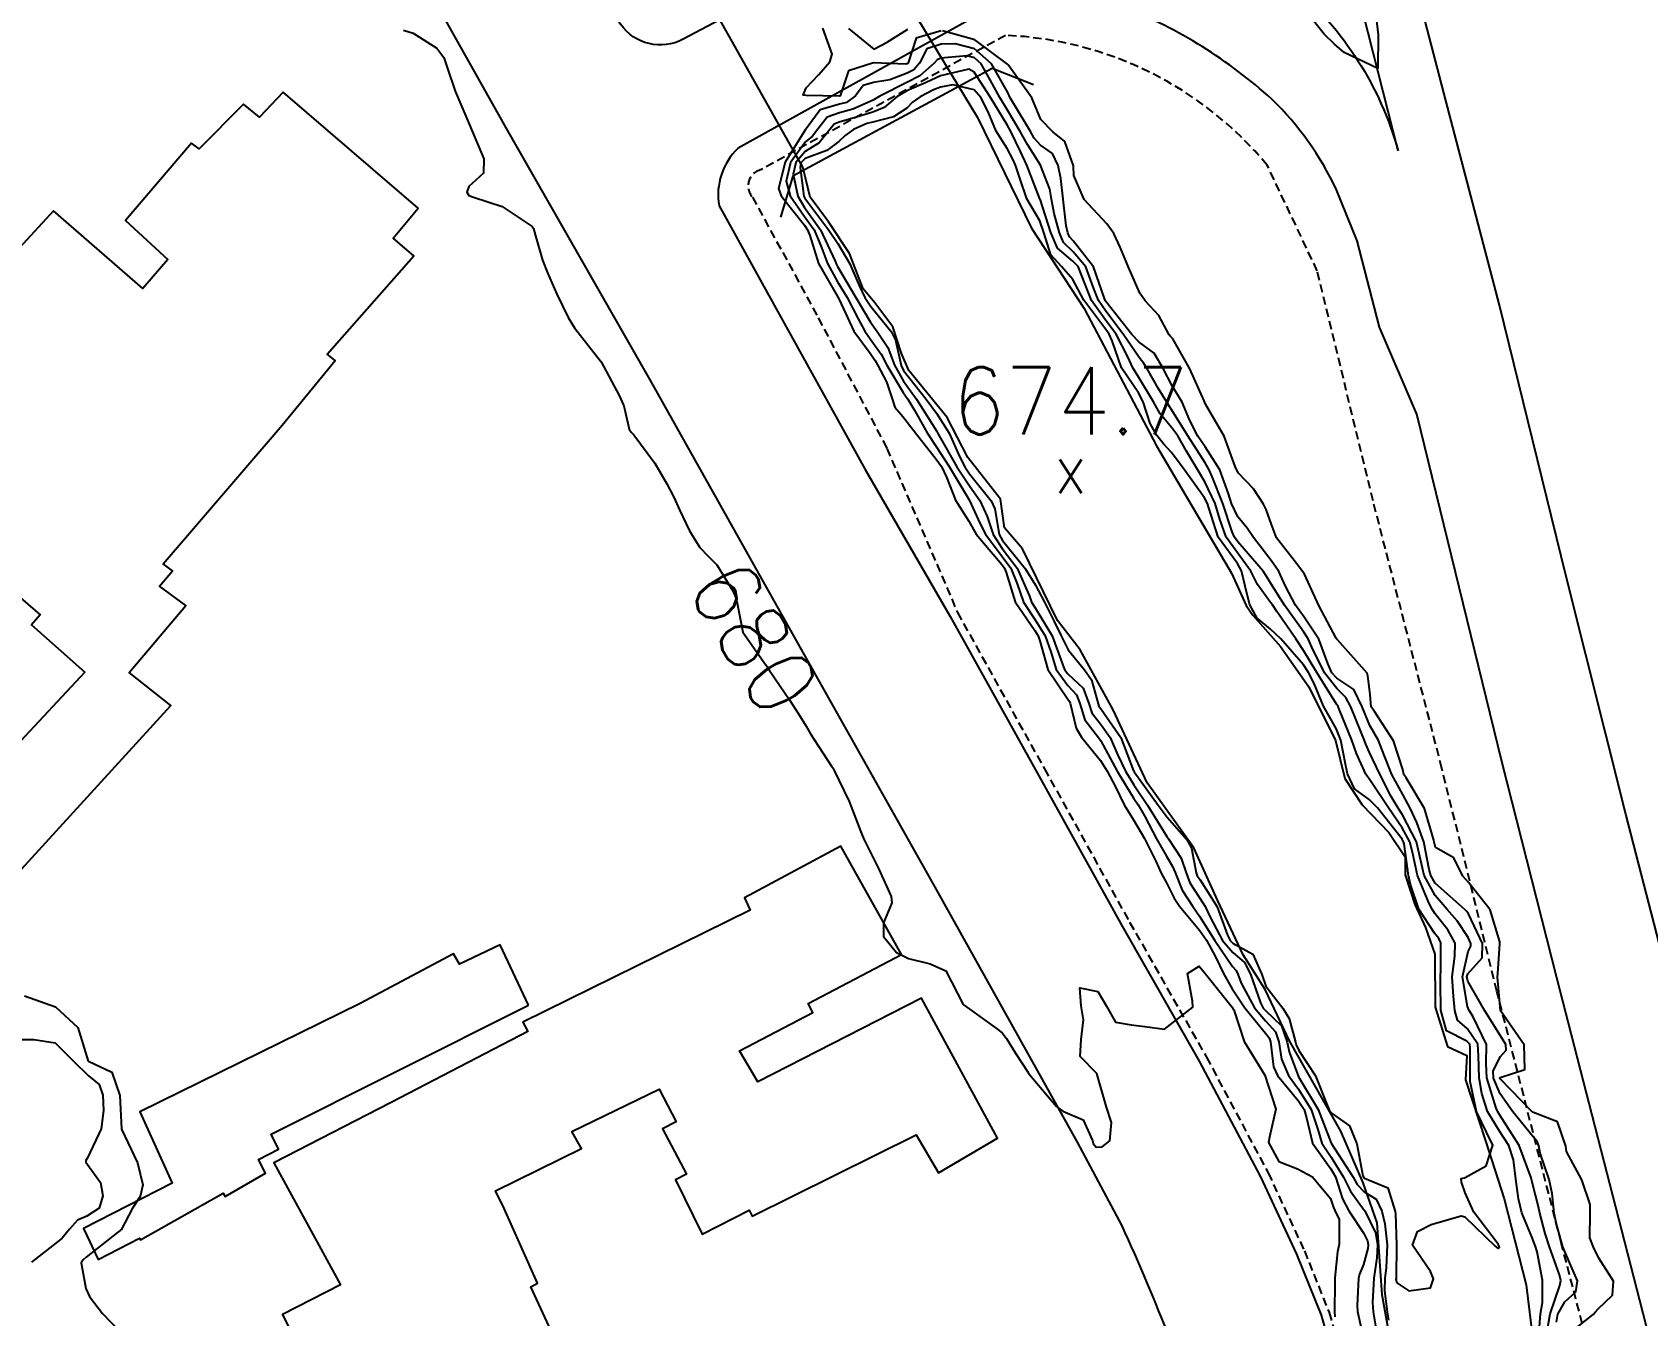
# Model space of a CAD drawing. Header units: metres. Extents: x 292545 to 299085, y 7450245 to 7463078.
# Drawn here: x 296966.2 to 297062.3, y 7453916.9 to 7453993.2 of the extents above; entities that cross this region are included whole.
import ezdxf
from ezdxf.enums import TextEntityAlignment as Align

# ---------------------------------------------------------------- set-up
doc = ezdxf.new("R2010")
doc.units = ezdxf.units.M
doc.linetypes.add('DASHED', pattern=[0.75, 0.5, -0.25])
for name, color, linetype in [('Canteiro', 45, 'DASHED'), ('Cotas', 45, 'Continuous'), ('Curvas de Nivel 1m', 11, 'Continuous'), ('Curvas de Nivel 5m', 15, 'Continuous'), ('Edificações', 30, 'Continuous'), ('Hidrografia', 140, 'Continuous'), ('Pontes e viadutos', 190, 'Continuous'), ('Pontos Cotados', 45, 'Continuous'), ('Vias Primárias', 230, 'Continuous')]:
    doc.layers.add(name, color=color, linetype=linetype)
doc.styles.add('Style-STANDARD', font='STANDARD.shx')

# ---------------------------------------------------------------- blocks, each defined once
blk = doc.blocks.new('ELVTXT_39')
at = {"layer": 'Pontos Cotados', "linetype": 'Continuous', "style": 'Style-STANDARD'}
for s, height, p in [('674.7', 4, (0, 4)), ('x', 3, (0, 0))]:
    blk.add_text(s, height=height, dxfattribs=at).set_placement(p, align=Align.MIDDLE_CENTER)

msp = doc.modelspace()

# ---------------------------------------------------------------- linework, layer by layer
at = {"layer": 'Canteiro'}
msp.add_lwpolyline([(297061.795, 7453903.321), (297057.148, 7453921.201), (297053.33, 7453936.157), (297050.054, 7453949.416), (297045.953, 7453965.348), (297042.637, 7453979.04), (297039.657, 7453985.326, 0.212975), (297024.082, 7453993.052), (297009.525, 7453985.057, 0.571487), (297009.032, 7453983.421), (297012.946, 7453976.234), (297017.029, 7453968.464), (297021.223, 7453958.711), (297026.401, 7453949.396), (297031.468, 7453940.278), (297036.042, 7453932.237), (297039.712, 7453925.347), (297041.868, 7453920.708), (297043.335, 7453917.051), (297044.906, 7453911.617)], format="xyb", dxfattribs=at)
at = {"layer": 'Curvas de Nivel 1m', "flags": 128}
for points, elevation in [([(297046.012, 7453995.083), (297046.253, 7453993.08), (297046.233, 7453991.08), (297044.242, 7453992.023), (297043.664, 7453992.526), (297043.05, 7453993.118), (297042.267, 7453994.09)], 681), ([(297056.869, 7453916.468), (297056.952, 7453916.946), (297057.36, 7453917.673), (297058.027, 7453918.272), (297058.113, 7453918.933), (297057.397, 7453920.571), (297057.252, 7453920.942), (297056.844, 7453922.375), (297056.736, 7453922.95), (297056.611, 7453924.128), (297056.428, 7453924.955), (297055.907, 7453926.523), (297055.817, 7453926.965), (297055.725, 7453927.216), (297055.478, 7453927.491), (297054.269, 7453928.982), (297053.509, 7453930.065), (297053.115, 7453930.994), (297053.106, 7453931.416), (297053.536, 7453932.287), (297053.869, 7453932.657), (297053.859, 7453932.987), (297053.548, 7453933.516), (297052.614, 7453934.999), (297051.589, 7453936.763), (297051.539, 7453937.011), (297051.595, 7453937.194), (297052.452, 7453938.154), (297052.477, 7453939.001), (297051.631, 7453940.772), (297051.536, 7453940.915), (297051.444, 7453941.013), (297049.656, 7453942.598), (297049.386, 7453943.043), (297049.302, 7453943.408), (297048.974, 7453945.047), (297048.551, 7453946.201), (297048.172, 7453947.055), (297047.721, 7453947.866), (297047.068, 7453949.067), (297046.611, 7453950.205), (297046.276, 7453951.075), (297045.766, 7453951.973), (297045.304, 7453953.087), (297044.821, 7453954.122), (297043.8, 7453954.797), (297043.501, 7453955.113), (297043.261, 7453955.665), (297042.733, 7453957.121), (297041.846, 7453958.431), (297041.336, 7453959.135), (297040.744, 7453960.262), (297040.353, 7453961.145), (297039.883, 7453961.805), (297038.841, 7453963.166), (297038.455, 7453963.718), (297037.915, 7453964.394), (297037.533, 7453965.184), (297037.344, 7453965.774), (297036.845, 7453967.191), (297035.966, 7453968.558), (297035.529, 7453969.204), (297035.057, 7453970.134), (297034.601, 7453971.214), (297034.008, 7453972.194), (297033.471, 7453973.228), (297032.939, 7453974.144), (297032.038, 7453974.796), (297031.593, 7453975.255), (297030.062, 7453977.212), (297030.022, 7453977.27), (297029.998, 7453977.337), (297029.318, 7453979.278), (297028.108, 7453980.825), (297027.887, 7453981.07), (297027.789, 7453981.295), (297027.699, 7453981.717), (297027.52, 7453983.299), (297027.382, 7453984.528), (297027.221, 7453985.304), (297026.871, 7453986.01), (297026.175, 7453986.517), (297025.795, 7453986.94), (297025.569, 7453987.326), (297024.57, 7453988.974), (297024.363, 7453989.339), (297024.216, 7453989.645), (297023.25, 7453991.35), (297022.246, 7453992.252), (297021.079, 7453992.549), (297020.25, 7453992.529), (297019.402, 7453992.242), (297018.967, 7453991.403), (297018.626, 7453991.009), (297018.227, 7453990.801), (297017.202, 7453990.405), (297016.221, 7453990.251), (297015.607, 7453990.058), (297015.16, 7453989.451), (297014.614, 7453989.048), (297014.205, 7453988.951), (297013.056, 7453988.616), (297012.216, 7453987.48), (297012.204, 7453987.459), (297012.183, 7453987.439), (297010.971, 7453985.498), (297010.585, 7453983.941), (297010.725, 7453983.501), (297012.117, 7453981.745), (297012.305, 7453981.478), (297012.439, 7453981.147), (297012.964, 7453979.471), (297014.074, 7453977.554), (297014.133, 7453977.459), (297014.192, 7453977.338), (297015.061, 7453975.45), (297016.03, 7453974.128), (297016.309, 7453973.719), (297016.47, 7453973.433), (297017.004, 7453972.429), (297017.335, 7453971.42), (297017.495, 7453970.924), (297017.983, 7453970.37), (297018.729, 7453969.402), (297019.957, 7453967.829), (297020.266, 7453967.387), (297020.578, 7453966.749), (297021.101, 7453965.378), (297021.911, 7453964.142), (297022.177, 7453963.638), (297022.34, 7453963.363), (297023.876, 7453961.549), (297024.029, 7453961.338), (297024.132, 7453961.075), (297024.657, 7453959.332), (297025.836, 7453957.623), (297026.033, 7453957.318), (297026.132, 7453957.013), (297026.607, 7453955.312), (297027.785, 7453953.547), (297027.896, 7453953.411), (297027.94, 7453953.298), (297028.295, 7453951.819), (297028.603, 7453951.287), (297029.742, 7453949.895), (297030.14, 7453949.266), (297030.619, 7453948.366), (297031.146, 7453947.256), (297031.7, 7453946.36), (297032.363, 7453945.243), (297033.044, 7453943.862), (297033.334, 7453943.233), (297033.657, 7453942.612), (297034.122, 7453941.697), (297034.436, 7453941.218), (297035.622, 7453939.806), (297036.041, 7453939.196), (297036.586, 7453938.208), (297037.068, 7453937.185), (297037.58, 7453936.31), (297038.33, 7453935.172), (297039.548, 7453933.672), (297039.78, 7453933.391), (297039.86, 7453933.155), (297040.034, 7453931.659), (297040.264, 7453931.149), (297041.501, 7453929.654), (297041.847, 7453929.126), (297041.995, 7453928.618), (297042.359, 7453927.121), (297043.45, 7453925.584), (297043.724, 7453925.106), (297044.145, 7453923.814), (297044.508, 7453923.099), (297045.409, 7453921.746), (297045.629, 7453921.311), (297045.667, 7453921.086), (297045.645, 7453920.841), (297045.385, 7453919.898), (297045.143, 7453919.325), (297045.09, 7453919.093), (297045, 7453917.451), (297045.025, 7453917.093), (297045.339, 7453915.682)], 679), ([(297056.325, 7453915.937), (297056.488, 7453916.953), (297057.076, 7453918.65), (297057.134, 7453918.944), (297057.044, 7453919.279), (297056.457, 7453920.954), (297056.201, 7453921.748), (297055.882, 7453922.963), (297055.796, 7453923.334), (297055.44, 7453924.727), (297055.38, 7453924.971), (297055.362, 7453925.053), (297054.646, 7453926.978), (297053.491, 7453928.794), (297053.373, 7453928.991), (297053.287, 7453929.201), (297052.721, 7453930.998), (297052.689, 7453931.841), (297052.697, 7453932.998), (297051.897, 7453934.669), (297051.675, 7453935.009), (297051.566, 7453935.248), (297051.27, 7453937.015), (297051.608, 7453938.519), (297051.781, 7453938.838), (297051.783, 7453939.008), (297051.616, 7453939.361), (297050.961, 7453940.354), (297050.373, 7453941.029), (297049.645, 7453941.861), (297049.001, 7453943.047), (297048.8, 7453943.921), (297048.532, 7453945.052), (297047.707, 7453946.667), (297047.448, 7453947.063), (297047.034, 7453947.752), (297046.359, 7453949.074), (297045.746, 7453950.365), (297045.528, 7453950.861), (297045.446, 7453951.085), (297045.225, 7453951.624), (297044.624, 7453953.097), (297044.332, 7453953.646), (297043.794, 7453954.172), (297043.071, 7453955.117), (297042.315, 7453956.636), (297042.092, 7453957.127), (297041.837, 7453957.523), (297040.695, 7453959.142), (297039.866, 7453960.421), (297039.595, 7453960.879), (297039.407, 7453961.157), (297037.899, 7453962.911), (297037.703, 7453963.182), (297037.577, 7453963.512), (297037.016, 7453965.189), (297036.406, 7453966.735), (297036.202, 7453967.198), (297035.957, 7453967.616), (297034.943, 7453969.21), (297033.988, 7453970.743), (297033.8, 7453971.031), (297033.687, 7453971.225), (297033.177, 7453972.061), (297032.503, 7453973.243), (297032.311, 7453973.53), (297032.029, 7453973.887), (297031.09, 7453975.26), (297030.057, 7453976.646), (297029.615, 7453977.274), (297029.327, 7453978.024), (297028.866, 7453979.282), (297028.102, 7453980.173), (297027.534, 7453980.726), (297027.288, 7453981.302), (297026.982, 7453982.456), (297026.827, 7453983.31), (297026.726, 7453983.889), (297026.163, 7453985.32), (297025.393, 7453986.546), (297024.955, 7453987.332), (297024.202, 7453988.589), (297023.738, 7453989.345), (297023.162, 7453990.412), (297022.638, 7453991.356), (297022.238, 7453991.72), (297021.781, 7453991.826), (297020.237, 7453991.686), (297020.027, 7453991.601), (297019.846, 7453991.394), (297018.982, 7453990.645), (297018.221, 7453990.255), (297016.613, 7453989.434), (297016.364, 7453989.284), (297016.209, 7453989.197), (297015, 7453988.653), (297014.198, 7453988.436), (297013.47, 7453988.191), (297012.925, 7453987.473), (297012.601, 7453987.053), (297012.175, 7453986.706), (297011.287, 7453985.493), (297011.027, 7453984.372), (297011.264, 7453983.493), (297012.125, 7453982.277), (297012.692, 7453981.474), (297013.141, 7453980.431), (297013.483, 7453979.466), (297014.082, 7453978.387), (297014.653, 7453977.454), (297015.325, 7453976.176), (297015.709, 7453975.443), (297016.038, 7453974.995), (297016.679, 7453974.08), (297017.015, 7453973.425), (297017.999, 7453971.801), (297018.274, 7453971.407), (297018.683, 7453970.706), (297019.413, 7453969.396), (297019.965, 7453968.574), (297020.734, 7453967.382), (297021.924, 7453965.412), (297021.951, 7453965.37), (297022.56, 7453964.011), (297022.888, 7453963.355), (297023.883, 7453962.032), (297024.407, 7453961.335), (297024.78, 7453960.414), (297025.148, 7453959.327), (297025.842, 7453958.27), (297026.447, 7453957.314), (297026.773, 7453956.356), (297027.1, 7453955.307), (297027.794, 7453954.367), (297028.303, 7453953.808), (297028.497, 7453953.289), (297028.809, 7453952.32), (297029.623, 7453951.272), (297029.76, 7453951.073), (297030.72, 7453949.26), (297031.717, 7453947.64), (297031.972, 7453947.247), (297032.345, 7453946.602), (297033.061, 7453945.236), (297033.673, 7453944.192), (297034.025, 7453943.583), (297034.17, 7453943.222), (297034.604, 7453942.168), (297035.233, 7453941.206), (297035.634, 7453940.632), (297036.531, 7453939.191), (297037.598, 7453937.642), (297037.807, 7453937.388), (297037.918, 7453937.177), (297038.111, 7453936.649), (297038.904, 7453935.167), (297039.555, 7453934.393), (297040.144, 7453933.747), (297040.349, 7453933.148), (297040.509, 7453932.122), (297040.93, 7453931.139), (297041.511, 7453930.328), (297042.265, 7453929.122), (297042.669, 7453927.93), (297042.909, 7453927.116), (297043.461, 7453926.29), (297044.203, 7453925.099), (297044.613, 7453924.271), (297045.423, 7453923.135), (297045.444, 7453923.111), (297045.461, 7453923.089), (297046.11, 7453921.779), (297046.229, 7453921.078), (297046.174, 7453920.296), (297045.998, 7453919.081), (297045.916, 7453917.639), (297045.958, 7453917.081), (297046.151, 7453915.888)], 678), ([(297055.79, 7453915.415), (297055.928, 7453916.961), (297056.032, 7453917.632), (297056.039, 7453918.96), (297055.713, 7453920.65), (297055.621, 7453920.967), (297055.568, 7453921.131), (297055.409, 7453921.554), (297054.805, 7453922.976), (297054.611, 7453923.798), (297054.443, 7453924.98), (297054.307, 7453926.135), (297054.036, 7453926.984), (297053.481, 7453927.84), (297052.763, 7453928.997), (297052.429, 7453930.081), (297052.261, 7453931.003), (297052.231, 7453932.308), (297052.188, 7453933.004), (297051.552, 7453933.948), (297050.983, 7453934.445), (297050.822, 7453935.021), (297050.738, 7453935.86), (297050.656, 7453937.024), (297050.828, 7453938.244), (297050.832, 7453939.022), (297050.406, 7453939.813), (297049.63, 7453940.789), (297049.468, 7453941.042), (297049.296, 7453941.386), (297048.6, 7453943.051), (297048.297, 7453944.433), (297048.151, 7453945.055), (297047.695, 7453945.892), (297046.871, 7453947.068), (297045.73, 7453948.798), (297045.611, 7453948.961), (297045.527, 7453949.083), (297044.962, 7453950.309), (297044.69, 7453951.096), (297043.944, 7453952.944), (297043.879, 7453953.109), (297043.846, 7453953.171), (297043.784, 7453953.254), (297042.615, 7453955.122), (297041.823, 7453956.443), (297041.358, 7453957.135), (297040.238, 7453958.757), (297039.978, 7453959.149), (297039.854, 7453959.305), (297039.08, 7453960.377), (297038.681, 7453961.168), (297037.889, 7453962.261), (297037.218, 7453963.187), (297036.847, 7453964.258), (297036.556, 7453965.194), (297035.942, 7453966.47), (297035.508, 7453967.204), (297034.861, 7453968.314), (297034.333, 7453969.216), (297033.978, 7453969.684), (297033.28, 7453970.525), (297032.899, 7453971.236), (297032.015, 7453972.697), (297031.658, 7453973.254), (297031.362, 7453973.924), (297030.659, 7453975.264), (297030.051, 7453976.083), (297029.209, 7453977.279), (297028.624, 7453978.745), (297028.415, 7453979.287), (297028.096, 7453979.617), (297027.182, 7453980.382), (297026.784, 7453981.31), (297026.143, 7453983.302), (297026.135, 7453983.32), (297025.348, 7453985.328), (297024.969, 7453986.13), (297024.398, 7453987.338), (297024.189, 7453987.719), (297023.194, 7453989.35), (297022.228, 7453990.851), (297021.903, 7453991.039), (297020.225, 7453990.641), (297019.368, 7453990.252), (297018.216, 7453989.751), (297017.647, 7453989.418), (297016.873, 7453988.76), (297016.199, 7453988.488), (297015.408, 7453988.235), (297014.189, 7453987.886), (297013.885, 7453987.766), (297013.651, 7453987.465), (297012.998, 7453986.648), (297012.17, 7453986.142), (297011.602, 7453985.488), (297011.447, 7453984.782), (297011.718, 7453983.486), (297012.133, 7453982.813), (297013.081, 7453981.47), (297013.94, 7453979.616), (297014.001, 7453979.461), (297014.091, 7453979.292), (297015.177, 7453977.449), (297016.051, 7453975.976), (297016.455, 7453975.434), (297017.073, 7453974.464), (297017.484, 7453973.418), (297018.009, 7453972.477), (297018.786, 7453971.402), (297019.974, 7453969.514), (297020.041, 7453969.389), (297020.134, 7453969.226), (297021.196, 7453967.378), (297021.936, 7453966.235), (297022.557, 7453965.36), (297022.983, 7453964.424), (297023.342, 7453963.348), (297023.891, 7453962.52), (297024.785, 7453961.331), (297025.504, 7453959.676), (297025.64, 7453959.322), (297025.85, 7453958.98), (297026.858, 7453957.31), (297027.477, 7453955.635), (297027.592, 7453955.302), (297027.8, 7453955.054), (297028.71, 7453954.204), (297029.051, 7453953.281), (297029.23, 7453952.73), (297029.77, 7453952.016), (297030.316, 7453951.264), (297030.754, 7453950.253), (297031.221, 7453949.255), (297031.725, 7453948.454), (297032.542, 7453947.242), (297033.685, 7453945.362), (297033.776, 7453945.229), (297034.536, 7453944.081), (297034.827, 7453943.213), (297035.057, 7453942.609), (297035.648, 7453941.703), (297035.956, 7453941.197), (297036.258, 7453940.569), (297036.997, 7453939.186), (297037.606, 7453938.466), (297038.306, 7453937.875), (297038.669, 7453937.169), (297039.256, 7453935.475), (297039.42, 7453935.161), (297039.561, 7453935.009), (297040.51, 7453934.103), (297040.843, 7453933.14), (297040.958, 7453932.559), (297041.489, 7453931.131), (297041.522, 7453931.071), (297042.688, 7453929.118), (297043.459, 7453927.124), (297044.772, 7453925.09), (297045.014, 7453924.662), (297045.434, 7453924.233), (297046.136, 7453923.785), (297046.475, 7453923.074), (297046.655, 7453922.311), (297046.789, 7453921.069), (297046.731, 7453919.721), (297046.658, 7453919.071), (297046.639, 7453918.344), (297046.787, 7453917.068), (297046.868, 7453916.587)], 677), ([(296965.704, 7453935.896), (296967.561, 7453935.241), (296968.878, 7453933.997), (296969.504, 7453932.009), (296969.514, 7453931.99), (296970.903, 7453931.355), (296971.376, 7453929.962), (296971.473, 7453927.96), (296972.424, 7453925.95), (296972.751, 7453924.636), (296972.587, 7453923.948), (296972.131, 7453923.244), (296971.455, 7453921.959), (296971.429, 7453921.933), (296971.402, 7453921.916), (296971.237, 7453921.798), (296969.386, 7453920.334), (296969.2, 7453920.176), (296969.085, 7453919.993), (296969.36, 7453918.474), (296969.582, 7453917.987), (296970.36, 7453916.991), (296971.333, 7453915.96)], 681), ([(296965.542, 7453933.291), (296966.269, 7453933.295), (296967.534, 7453933.084), (296968.616, 7453931.999), (296969.514, 7453931.127), (296970.146, 7453930.617), (296970.365, 7453929.977), (296970.406, 7453929.06), (296970.262, 7453927.978), (296969.455, 7453926.242), (296969.351, 7453926.094), (296969.35, 7453925.991), (296969.451, 7453925.847), (296970.236, 7453924.773), (296970.379, 7453923.976), (296970.145, 7453923.256), (296969.415, 7453922.781), (296968.871, 7453922.536), (296968.392, 7453922), (296967.944, 7453921.458), (296967.393, 7453921.032), (296966.132, 7453920.029)], 682)]:
    msp.add_lwpolyline(points, dxfattribs=dict(at, elevation=elevation))
at = {"layer": 'Curvas de Nivel 1m', "elevation": 676, "flags": 128}
msp.add_lwpolyline([(297022.217, 7453989.8), (297020.95, 7453990.109), (297020.219, 7453989.966), (297019.809, 7453989.802), (297018.998, 7453989.402), (297018.548, 7453989.066), (297018.203, 7453988.719), (297017.421, 7453988.195), (297016.189, 7453987.876), (297015.836, 7453987.796), (297015.038, 7453987.451), (297014.538, 7453987.098), (297014.176, 7453986.73), (297013.444, 7453986.193), (297012.165, 7453985.72), (297011.918, 7453985.484), (297011.856, 7453985.181), (297012.078, 7453983.481), (297012.141, 7453983.354), (297013.568, 7453981.465), (297014.105, 7453980.656), (297014.821, 7453979.453), (297015.371, 7453978.156), (297015.718, 7453977.444), (297016.065, 7453976.916), (297017.284, 7453975.421), (297017.538, 7453974.917), (297017.872, 7453973.412), (297018.018, 7453973.101), (297019.366, 7453971.396), (297019.985, 7453970.563), (297020.729, 7453969.382), (297021.345, 7453967.99), (297021.654, 7453967.373), (297021.947, 7453966.948), (297023.238, 7453965.35), (297023.444, 7453964.873), (297023.702, 7453963.343), (297023.898, 7453962.997), (297025.245, 7453961.326), (297025.863, 7453960.338), (297026.414, 7453959.314), (297026.985, 7453958.165), (297027.402, 7453957.304), (297027.821, 7453956.484), (297028.779, 7453955.285), (297029.206, 7453954.688), (297029.599, 7453953.273), (297029.642, 7453953.132), (297029.78, 7453952.946), (297030.949, 7453951.258), (297031.704, 7453949.28), (297031.719, 7453949.25), (297031.733, 7453949.225), (297033.176, 7453947.235), (297033.702, 7453946.521), (297034.846, 7453945.213), (297035.142, 7453944.673), (297035.438, 7453943.203), (297035.495, 7453943.036), (297035.659, 7453942.793), (297036.674, 7453941.19), (297037.299, 7453939.501), (297037.45, 7453939.182), (297037.611, 7453939.027), (297038.802, 7453938.359), (297039.342, 7453937.163), (297039.583, 7453936.468), (297040.591, 7453935.145), (297040.967, 7453934.549), (297041.343, 7453933.133), (297041.375, 7453932.966), (297041.538, 7453932.627), (297042.528, 7453931.12), (297043.226, 7453929.384), (297043.346, 7453929.111), (297043.491, 7453928.902), (297044.548, 7453928.159), (297044.983, 7453927.087), (297045.351, 7453925.175), (297045.401, 7453925.081), (297045.414, 7453925.052), (297045.442, 7453925.031), (297046.826, 7453924.459), (297047.277, 7453923.062), (297047.284, 7453922.924), (297047.351, 7453921.061), (297047.322, 7453919.113), (297047.321, 7453919.061), (297047.318, 7453919.006), (297047.37, 7453918.804), (297048.086, 7453918.333), (297049.368, 7453918.514), (297049.561, 7453919.037), (297049.38, 7453919.489), (297048.309, 7453921.051), (297048.596, 7453921.863), (297049.415, 7453922.275), (297051.196, 7453922.789), (297051.42, 7453922.729), (297053.222, 7453920.992), (297053.401, 7453920.857), (297053.478, 7453920.913), (297053.465, 7453920.989), (297053.404, 7453921.117), (297051.946, 7453923.005), (297051.434, 7453924.158), (297051.225, 7453924.797), (297051.204, 7453925.014), (297051.398, 7453925.056), (297051.444, 7453925.068), (297052.683, 7453925.769), (297053.089, 7453926.994), (297052.705, 7453927.774), (297052.106, 7453929.004), (297051.741, 7453930.786), (297051.732, 7453931.008), (297051.732, 7453932.817), (297051.71, 7453933.008), (297051.545, 7453933.191), (297050.325, 7453933.803), (297049.982, 7453935.034), (297049.966, 7453936.655), (297049.967, 7453937.034), (297049.989, 7453937.427), (297049.981, 7453939.034), (297049.875, 7453939.295), (297049.619, 7453939.613), (297048.673, 7453941.05), (297048.187, 7453942.522), (297048.072, 7453943.056), (297047.8, 7453944.94), (297047.771, 7453945.059), (297047.685, 7453945.212), (297046.211, 7453947.075), (297045.718, 7453947.567), (297044.846, 7453948.215), (297044.427, 7453949.1), (297044.308, 7453949.671), (297044.032, 7453951.106), (297043.763, 7453951.797), (297043.009, 7453953.118), (297042.453, 7453954.467), (297042.122, 7453955.127), (297041.81, 7453955.583), (297040.475, 7453957.144), (297039.839, 7453957.737), (297039.053, 7453958.37), (297038.623, 7453959.168), (297038.455, 7453959.767), (297038.135, 7453961.176), (297037.879, 7453961.614), (297036.732, 7453963.192), (297036.181, 7453964.936), (297036.109, 7453965.198), (297035.928, 7453965.533), (297034.723, 7453967.212), (297033.963, 7453968.219), (297033.483, 7453968.742), (297033.088, 7453969.233), (297032.692, 7453969.951), (297032.277, 7453971.246), (297032.001, 7453971.776), (297030.984, 7453973.26), (297030.431, 7453974.874), (297030.248, 7453975.268), (297030.046, 7453975.539), (297028.754, 7453977.283), (297028.082, 7453978.529), (297027.413, 7453979.3), (297026.777, 7453979.987), (297026.366, 7453981.316), (297026.123, 7453982.022), (297025.345, 7453983.328), (297024.943, 7453984.545), (297024.682, 7453985.335), (297024.519, 7453985.689), (297024.173, 7453986.312), (297023.531, 7453987.347), (297023.058, 7453988.493), (297022.618, 7453989.356)], close=True, dxfattribs=at)
at = {"layer": 'Curvas de Nivel 5m', "elevation": 680, "flags": 128}
for points in [[(296988.257, 7453993.367), (296988.841, 7453993.174), (296990.241, 7453992.292), (296990.661, 7453991.736), (296990.88, 7453991.08), (296991.343, 7453989.729), (296992.193, 7453987.72), (296993.039, 7453985.711), (296993.016, 7453984.85), (296992.146, 7453984.048), (296992.021, 7453983.722), (296992.14, 7453983.523), (296992.43, 7453983.426), (296994.13, 7453982.867), (296995.925, 7453981.673), (296996.005, 7453981.564), (296996.107, 7453981.121), (296996.54, 7453979.666), (296996.83, 7453978.919), (296997.393, 7453977.657), (296998.052, 7453976.264), (296998.432, 7453975.646), (297000.023, 7453973.63), (297001.103, 7453971.613), (297001.374, 7453970.996), (297001.698, 7453969.604), (297001.801, 7453969.433), (297001.97, 7453969.271), (297003.214, 7453967.587), (297003.935, 7453966.358), (297004.344, 7453965.576), (297004.683, 7453964.804), (297005.284, 7453963.566), (297005.893, 7453962.58), (297006.391, 7453962.055), (297006.907, 7453961.545), (297007.86, 7453959.995), (297008.064, 7453959.528), (297008.118, 7453959.26), (297008.452, 7453957.524), (297009.804, 7453955.614), (297009.886, 7453955.509), (297010.048, 7453955.26), (297011.221, 7453953.496), (297011.775, 7453952.662), (297012.216, 7453951.932), (297012.487, 7453951.479), (297013.734, 7453949.56), (297013.8, 7453949.459), (297013.891, 7453949.299), (297014.78, 7453947.449), (297015.474, 7453945.655), (297015.555, 7453945.441), (297015.68, 7453945.17), (297016.546, 7453943.431), (297017.278, 7453941.792), (297017.311, 7453941.423), (297016.82, 7453940.233), (297016.826, 7453939.428), (297017.603, 7453938.462), (297018.306, 7453938.115), (297019.597, 7453937.801), (297020.535, 7453937.381), (297021.573, 7453935.37), (297023.552, 7453933.953), (297023.892, 7453933.691), (297024.139, 7453933.341), (297024.684, 7453932.482), (297025.43, 7453931.321), (297025.521, 7453931.202), (297027.124, 7453929.304), (297027.49, 7453929.029), (297028.704, 7453928.5), (297029.261, 7453927.273), (297029.307, 7453927.109), (297029.469, 7453926.883), (297029.832, 7453926.904), (297030.286, 7453927.262), (297030.399, 7453928.345), (297030.101, 7453929.264), (297029.523, 7453931.27), (297028.525, 7453932.277), (297028.577, 7453933.284), (297028.723, 7453934.451), (297028.593, 7453935.285), (297028.497, 7453936.369), (297029.576, 7453936.144), (297030.098, 7453935.265), (297030.62, 7453934.325), (297031.552, 7453934.159), (297032.371, 7453934.062), (297033.55, 7453933.908), (297035.23, 7453935.205), (297035.213, 7453935.561), (297034.916, 7453937.21), (297035.598, 7453937.663), (297035.983, 7453937.196), (297037.563, 7453935.216), (297037.594, 7453935.18), (297037.677, 7453935.064), (297038.291, 7453933.173), (297039.523, 7453931.16), (297040.16, 7453929.15), (297039.793, 7453927.472), (297039.731, 7453927.156), (297040.349, 7453926.034), (297041.458, 7453925.598), (297042.342, 7453925.121), (297043.43, 7453923.829), (297043.598, 7453923.281), (297043.673, 7453923.108), (297043.94, 7453922.583), (297043.936, 7453921.105), (297043.845, 7453920.657), (297043.689, 7453919.107), (297043.678, 7453918.798), (297043.659, 7453917.107), (297043.674, 7453916.782)], [(297020.262, 7453993.319), (297018.774, 7453992.886), (297018.294, 7453991.409), (297018.268, 7453991.374), (297018.232, 7453991.355), (297018.152, 7453991.331), (297016.233, 7453991.407), (297014.741, 7453990.941), (297014.252, 7453989.46), (297014.233, 7453989.439), (297014.213, 7453989.437), (297012.225, 7453989.467), (297012.046, 7453989.483), (297012.217, 7453989.923), (297012.975, 7453990.723), (297013.638, 7453991.466), (297013.767, 7453991.938), (297013.215, 7453993.47)], [(297014.736, 7453993.455), (297016.245, 7453992.238), (297017.037, 7453992.643), (297018.263, 7453993.41)], [(297058.098, 7453916.176), (297059.057, 7453916.923), (297059.194, 7453917.082), (297059.356, 7453917.266), (297060.198, 7453918.078), (297060.268, 7453918.911), (297059.393, 7453920.285), (297059.064, 7453920.923), (297058.845, 7453921.489), (297058.877, 7453922.925), (297058.881, 7453923.472), (297058.379, 7453924.931), (297057.468, 7453926.625), (297057.436, 7453926.941), (297056.926, 7453928.387), (297055.493, 7453928.937), (297055.442, 7453928.971), (297053.522, 7453930.953), (297053.504, 7453930.99), (297053.504, 7453931.009), (297053.523, 7453931.037), (297054.994, 7453931.509), (297054.943, 7453932.976), (297053.563, 7453934.977), (297053.545, 7453935.009), (297053.351, 7453936.992), (297053.372, 7453937.215), (297053.507, 7453938.991), (297053.502, 7453939.103), (297052.931, 7453940.997), (297051.657, 7453942.604), (297051.306, 7453943.015), (297050.753, 7453944.103), (297049.68, 7453944.712), (297049.592, 7453945.041), (297049.572, 7453945.154), (297049.023, 7453947.047), (297047.927, 7453948.862), (297047.789, 7453949.059), (297047.736, 7453949.349), (297047.167, 7453951.066), (297046.041, 7453952.815), (297045.846, 7453953.079), (297045.79, 7453953.813), (297045.644, 7453954.925), (297045.596, 7453955.083), (297043.832, 7453957.072), (297043.809, 7453957.11), (297043.763, 7453957.182), (297042.72, 7453959.121), (297041.871, 7453960.983), (297041.774, 7453961.131), (297041.397, 7453961.618), (297040.203, 7453963.147), (297039.911, 7453963.948), (297039.593, 7453964.828), (297039.442, 7453965.157), (297038.831, 7453966.065), (297037.95, 7453967.001), (297037.851, 7453967.181), (297037.754, 7453967.383), (297037.096, 7453969.189), (297035.992, 7453971.109), (297035.942, 7453971.201), (297035.898, 7453971.297), (297035.06, 7453973.21), (297034.041, 7453974.99), (297033.93, 7453975.11), (297033.821, 7453975.223), (297033.201, 7453976.379), (297032.401, 7453977.245), (297032.07, 7453977.701), (297031.395, 7453979.257), (297030.915, 7453980.452), (297030.537, 7453981.266), (297030.121, 7453981.828), (297028.756, 7453983.284), (297028.157, 7453984.704), (297028.13, 7453985.258), (297028.127, 7453985.291), (297027.605, 7453986.727), (297026.891, 7453987.309), (297026.194, 7453988.041), (297025.654, 7453989.326), (297024.233, 7453991.303), (297024.196, 7453991.34), (297022.254, 7453992.781), (297020.331, 7453993.32)]]:
    msp.add_lwpolyline(points, dxfattribs=at)
at = {"layer": 'Edificações'}
for points in [[(296965.107, 7453942.98), (296974.412, 7453953.163), (296971.938, 7453955.132), (296975.319, 7453959.125), (296973.746, 7453960.268), (296974.523, 7453961.177), (296973.956, 7453961.603), (296981.047, 7453969.848), (296984.191, 7453973.698), (296983.726, 7453974.075), (296988.878, 7453979.921), (296987.646, 7453980.986), (296989.133, 7453982.757), (296981.098, 7453989.674), (296979.686, 7453988.184), (296978.743, 7453988.95), (296976.104, 7453986.299), (296975.64, 7453986.634), (296971.718, 7453982.04), (296974.246, 7453979.703), (296972.758, 7453977.978), (296967.43, 7453982.616), (296960.654, 7453975.245)], [(296959.268, 7453964.94), (296966.647, 7453958.573), (296966.124, 7453957.961), (296969.308, 7453955.151), (296961.076, 7453946.344)], [(296997.038, 7453915.991), (296995.829, 7453918.578), (296996.244, 7453918.793), (296994.258, 7453923.238), (296993.742, 7453924.292), (296998.862, 7453926.798), (296998.285, 7453927.819), (297003.468, 7453930.343), (297004.496, 7453928.382), (297003.666, 7453927.97), (297005.094, 7453925.277), (297004.444, 7453924.944), (297006.028, 7453921.699), (297008.832, 7453923.132), (297009.014, 7453922.77), (297018.761, 7453927.624), (297020.094, 7453925.344), (297023.61, 7453927.408), (297019.08, 7453935.74), (297009.339, 7453930.773), (297008.256, 7453932.621), (297012.624, 7453934.895), (297012.343, 7453935.423), (297017.895, 7453938.344), (297014.279, 7453944.788), (297008.553, 7453941.718), (297008.881, 7453940.989), (296995.368, 7453934.314), (296995.656, 7453933.76), (296987.524, 7453929.538), (296980.543, 7453925.958), (296984.504, 7453918.688), (296981.059, 7453916.929), (296983.792, 7453911.419)]]:
    msp.add_lwpolyline(points, dxfattribs=at)
msp.add_lwpolyline([(296995.693, 7453935.333), (296994.012, 7453938.922), (296991.598, 7453937.772), (296991.244, 7453938.391), (296985.685, 7453935.422), (296972.563, 7453928.981), (296974.49, 7453924.745), (296969.222, 7453922.05), (296970.099, 7453920.197), (296972.548, 7453921.463), (296972.607, 7453921.376), (296977.539, 7453924.149), (296977.646, 7453923.939), (296980.047, 7453925.331), (296979.635, 7453926.151), (296980.821, 7453926.757), (296980.383, 7453927.648), (296987.86, 7453931.405)], close=True, dxfattribs=at)
at = {"layer": 'Hidrografia'}
for points in [[(297014.873, 7454000.613), (297022.426, 7453988.168), (297025.63, 7453981.576), (297028.758, 7453976.802), (297033.075, 7453968.63), (297037.536, 7453961.037), (297038.404, 7453959.116), (297038.799, 7453958.542), (297040.452, 7453956.675), (297042.142, 7453954.27), (297043.723, 7453951.075), (297044.266, 7453948.831), (297045.308, 7453947.251), (297046.889, 7453945.6), (297047.86, 7453944.164), (297047.86, 7453943.087), (297048.435, 7453941.328), (297049.082, 7453939.963), (297049.624, 7453938.366), (297049.66, 7453935.206), (297050.379, 7453932.873), (297051.53, 7453932.334), (297051.458, 7453930.898), (297052.646, 7453927.254), (297053.76, 7453923.808), (297055.057, 7453918.691), (297055.488, 7453915.281)], [(297047.628, 7453911.778), (297046.499, 7453918.088), (297046.2, 7453922.371), (297045.371, 7453924.756), (297044.045, 7453927.836), (297040.991, 7453933.216), (297039.532, 7453936.263), (297038.234, 7453938.333), (297036.726, 7453941.549), (297035.286, 7453944.693), (297032.506, 7453948.574), (297030.493, 7453952.907), (297028.517, 7453956.487), (297027.177, 7453958.226), (297025.096, 7453962.494), (297024.024, 7453963.732), (297023.79, 7453965.438), (297021.843, 7453967.925), (297020.604, 7453970.3), (297018.326, 7453973.11), (297017.896, 7453974.109), (297017.37, 7453975.707), (297016.318, 7453977.136), (297015.621, 7453977.965), (297014.801, 7453980.067), (297013.559, 7453981.959), (297012.463, 7453983.415), (297012.189, 7453984.572), (297012.021, 7453985.202), (297005.684, 7453996.514)]]:
    msp.add_lwpolyline(points, dxfattribs=at)
at = {"layer": 'Pontes e viadutos'}
msp.add_lwpolyline([(297025.747, 7453990.108), (297023.288, 7453991.071), (297011.424, 7453984.667), (297010.696, 7453982.224)], dxfattribs=at)
at = {"layer": 'Vias Primárias', "elevation": 681.619}
msp.add_lwpolyline([(297071.203, 7453906.569), (297068.105, 7453919.258), (297064.526, 7453933.039), (297061.005, 7453946.697), (297057.424, 7453960.923), (297053.484, 7453976.99), (297050.295, 7453989.178), (297047.075, 7454001.541), (297044.157, 7454012.974), (297040.455, 7454027.234), (297037.237, 7454039.959), (297034.319, 7454051.633), (297032.214, 7454060.048), (297029.97, 7454066.781), (297010.514, 7454137.459), (297009.332, 7454141.961), (297005.837, 7454155.333), (297003.923, 7454163.402, -0.317081), (297006.277, 7454169.276)], format="xyb", dxfattribs=at)
at = {"layer": 'Vias Primárias'}
for points in [[(297047.235, 7453852.873), (297043.722, 7453870.91), (297040.602, 7453886.546), (297036.801, 7453906.02), (297036.37, 7453908.582, 0.026137), (297031.025, 7453922.205), (297028.373, 7453927.187), (297019.978, 7453942.219), (297011.765, 7453956.812), (297002.943, 7453972.558), (296994.371, 7453987.549), (296986.552, 7454001.467), (296978.591, 7454015.563), (296973.918, 7454024.458), (296961.585, 7454051.46), (296951.026, 7454075.214), (296940.008, 7454099.137), (296936.448, 7454107.366, 0.32871), (296923.465, 7454113.444, 2.376632)], [(297025.199, 7454052.715), (297026.831, 7454043.368), (297027.505, 7454040.611), (297029.683, 7454032.224), (297033.839, 7454015.079, -0.114492), (297033.849, 7454014.059, -0.233496), (297025.87, 7454004.13, 0.034837), (297017.166, 7453999.321), (297004.911, 7453992.815, -0.378635), (297001.178, 7453993.712), (296993.089, 7454007.902), (296982.897, 7454026.07), (296975.219, 7454042.698), (296967.69, 7454059.268)], [(297047.45, 7453986.186), (297042.714, 7454004.844), (297038.29, 7454021.907), (297039.507, 7454015.041, -0.05559), (297039.139, 7454007.327, -0.263335), (297032.692, 7453999.105, -0.171274), (297041.227, 7453995.982, -0.14693), (297047.45, 7453986.186, -0.984549)], [(297046.344, 7453975.675), (297045.01, 7453980.824), (297043.78, 7453983.866, 0.089724), (297039.938, 7453989.247, 0.089737), (297031.148, 7453994.726, 0.176254), (297022.574, 7453994.332, 1.55503)], [(297022.574, 7453994.332), (297008.171, 7453986.335, 0.249197), (297007.036, 7453982.91, 1.085184)]]:
    msp.add_lwpolyline(points, format="xyb", dxfattribs=at)
for points in [[(297007.036, 7453982.91), (297011.324, 7453975.159), (297015.742, 7453967.212), (297020.788, 7453958.464), (297025.964, 7453949.153), (297031.032, 7453940.033), (297035.604, 7453931.996), (297039.265, 7453925.124), (297041.409, 7453920.51), (297042.861, 7453916.888), (297044.42, 7453911.497), (297045.569, 7453905.868), (297046.89, 7453899.479), (297048.277, 7453892.354), (297049.858, 7453884.69), (297051.287, 7453877.197), (297051.827, 7453872.069), (297051.898, 7453858.64), (297052.145, 7453851.104)], [(297076.555, 7453849.367), (297071.721, 7453867.107), (297067.3, 7453883.706), (297062.287, 7453903.396), (297066.146, 7453900.935), (297060.581, 7453922.619), (297056.896, 7453936.964), (297053.624, 7453949.829), (297048.552, 7453970.516), (297046.344, 7453975.675)]]:
    msp.add_lwpolyline(points, dxfattribs=at)

# ---------------------------------------------------------------- block references
at = {"layer": 'Pontos Cotados', "linetype": 'Continuous'}
msp.add_blockref('ELVTXT_39', (297027.953, 7453967.3, 674.73), dxfattribs=at)

# ---------------------------------------------------------------- texts
at = {"layer": 'Cotas', "style": 'Style-STANDARD'}
msp.add_text('680', height=4, rotation=300.81229, dxfattribs=at).set_placement((297009.116, 7453957.226, 680), align=Align.MIDDLE_CENTER)

doc.saveas('drawing.dxf')
